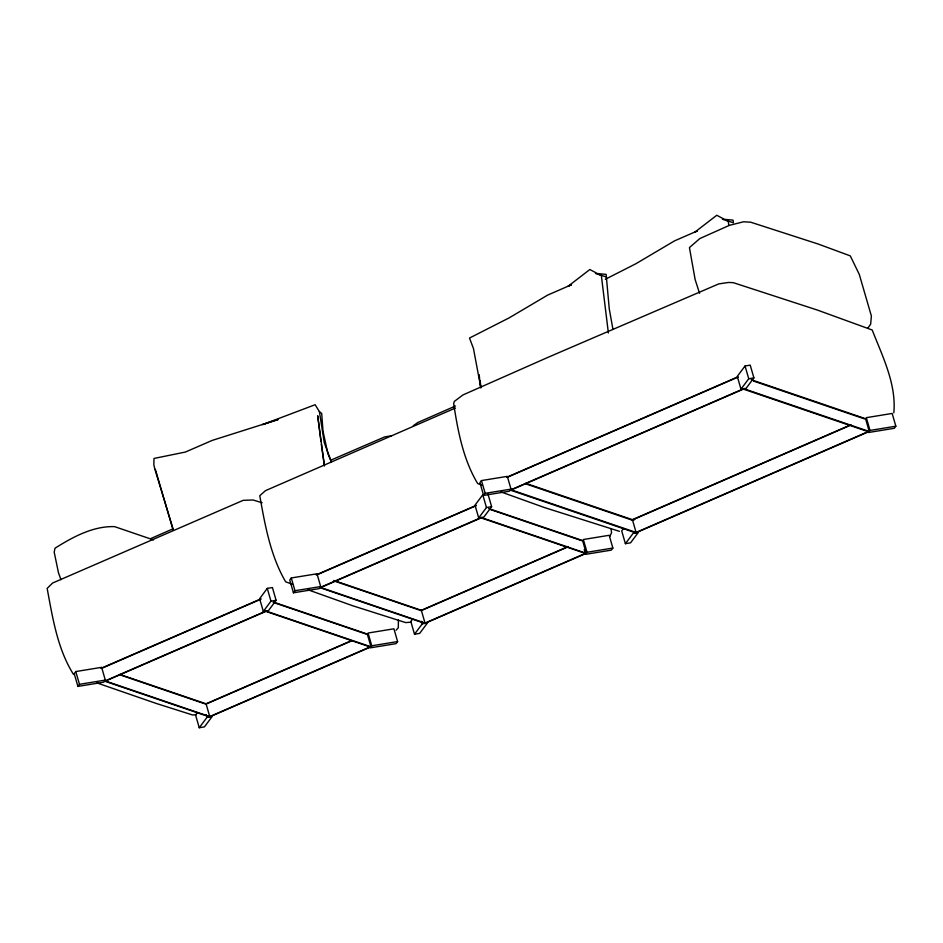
<?xml version="1.0" encoding="UTF-8"?>
<svg xmlns="http://www.w3.org/2000/svg" width="943" height="943" viewBox="0 0 943 943"><rect width="100%" height="100%" fill="white"/><g stroke="black" fill="none" stroke-linecap="round" stroke-linejoin="round"><path stroke-width="1.41" d="M398.417 619.869L398.311 627.755L396.095 630.207M893.823 412.857C896.51 384.025 882.448 356.265 872.216 330.015L817.31 310.035L733.359 282.688L728.585 282.452L718.743 283.902L548.732 357.02L462.978 394.928L454.326 401.412L453.689 403.745C457.885 431.104 463.225 459.477 477.653 483.535L481.732 484.997M609.779 536.591L611.559 532.701L611.076 528.752M867.831 328.164L870.66 324.192L871.379 315.999L859.321 274.507L850.303 255.895L818.241 244.048L750.699 222.206L743.591 221.782L729.375 225.353L699.895 238.52L689.427 247.573L695.121 279.493L699.541 293.308M267.27 588.385L259.631 598.711L263.321 611.477L268.46 610.64L276.099 600.314L272.421 587.548L267.27 588.385L270.959 601.151L263.321 611.477M291.293 577.953L289.76 580.016L293.438 592.782L319.158 588.621L320.679 586.558L317.001 573.792L291.293 577.953L294.97 590.719L293.438 592.782M75.782 671.557L74.226 673.644L77.915 686.41L103.754 682.178L105.31 680.103L101.632 667.338L75.782 671.557L79.471 684.323L77.915 686.41M197.276 712.66L195.555 714.971L199.244 727.737L204.407 726.888L212.175 716.503L207.012 717.352L199.244 727.737M481.472 480.576L479.916 482.651L483.606 495.417L509.444 491.197L511 489.122L507.31 476.356L481.472 480.576L485.162 493.342L483.606 495.417M371.766 645.79L370.21 647.865L396.048 643.645L397.604 641.57L393.915 628.804L368.076 633.024L371.766 645.79L397.604 641.57M486.458 507.546L482.781 494.78L475.001 505.153L478.69 517.919L486.458 507.546L491.633 506.697L487.944 493.932M491.633 506.697L483.853 517.082L478.69 517.919M412.551 619.15L410.818 621.461L414.507 634.226L419.67 633.378L427.45 623.005L422.275 623.842L414.507 634.226M587.029 552.28L585.473 554.354L611.312 550.134L612.867 548.06L609.19 535.294L583.34 539.514L587.029 552.28L612.867 548.06M623.441 528.599L621.708 530.909L625.398 543.675L630.561 542.826L638.34 532.453L633.166 533.29L625.398 543.675M745.053 365.99L737.285 376.375L740.962 389.141L746.137 388.292L753.905 377.907L750.227 365.141L745.053 365.99L748.742 378.756L740.962 389.141M870.012 430.432L868.456 432.507L894.294 428.287L895.85 426.212L892.161 413.447L866.322 417.666L870.012 430.432L895.85 426.212M413.317 425.694L417.902 422.488L455.445 406.02M605.359 279.258L635.983 263.686L674.54 240.866L696.853 231.153M571.517 284.751L567.992 286.342L589.835 269.521L597.426 273.553L606.137 274.401L609.261 308.868L612.974 329.508M697.278 231.035L694.932 232.084L716.774 215.263L724.365 219.306L733.076 220.155L733.383 222.76L726.947 220.697M150.444 538.712L173.382 528.681M571.234 284.833L547.612 295.124L509.043 317.932L469.496 338.054L473.457 348.497L480.777 387.502M506.58 477.335L737.343 377.094M507.676 477.146L738.369 376.941M100.925 668.375L260.975 598.852M316.2 574.865L476.239 505.354M101.844 668.281L260.822 599.218M317.107 574.77L476.097 505.707M119.902 674.434L206.057 703.808L351.562 640.592M333.787 580.452L421.332 610.298L568.181 546.504M351.161 641.075L205.904 704.162L120.268 674.964M566.425 547.565L421.179 610.651L335.543 581.466M525.687 483.287L632.411 519.676L850.963 424.739M526.111 483.983L632.081 520.112L849.348 425.729M209.747 716.574L370.069 646.922L265.855 611.394L105.522 681.046L209.747 716.574L206.057 703.808M585.344 553.423L481.13 517.896L320.797 587.536L425.01 623.064L585.344 553.423L584.236 549.592M370.988 646.827L209.594 716.928L104.614 681.141L266.009 611.04L370.988 646.827L367.298 634.061L273.364 602.035M586.251 553.317L424.869 623.417L319.889 587.63L481.272 517.53L586.251 553.317L582.574 540.551L488.639 508.536M636.101 532.441L868.138 431.646L743.402 389.117L511.365 489.912L636.101 532.441L632.411 519.676M869.234 431.47L635.771 532.878L510.269 490.101L743.732 388.681L869.234 431.47L865.544 418.704L751.206 379.723M330.793 460.172L384.72 436.904L391.545 435.772M455.445 408.036L265.454 490.666L259.785 495.712C264.948 524.98 270.511 555.946 285.67 581.831L292.507 584.271M278.102 419.541L262.578 424.598L315.127 404.724L319.382 411.572L321.693 413.47L323.001 431.187L327.869 453.642L331.311 461.681M277.996 419.564L212.246 440.393L185.347 452.062L153.992 458.451L153.862 464.923L154.805 468.93L173.406 530.084M748.742 378.756L753.905 377.907M485.162 493.342L511 489.122M632.069 520.112L634.651 519.687M79.471 684.323L105.31 680.103M294.97 590.719L320.679 586.558M270.959 601.151L276.099 600.314M411.195 622.168L405.679 622.592L352.694 605.748L307.548 589.634M196.439 714.747L192.572 714.971L156.361 703.49L96.999 682.944M619.433 531.333L544.359 507.523L500.792 491.857M262.119 502.772L253.101 500.002L243.235 500.32L52.584 583.033L47.15 588.42C52.596 617.63 57.464 649.09 73.566 674.504M722.397 219.248L728.267 221.122L728.798 225.436M595.457 273.494L601.328 275.368L608.376 332.95M600.007 274.943L606.443 277.018M753.575 381.078L864.46 418.881M489.947 509.385L581.654 540.657M273.281 602.424L366.391 634.156M153.52 539.938L114.61 526.642C93.074 525.899 72.599 537.133 54.989 548.225L54.199 552.197L58.478 572.778L60.953 579.686M331.311 461.775L324.286 442.715L319.382 411.572M173.182 530.214L155.324 469.272M421.332 610.298L425.01 623.064M421.545 621.296L422.275 623.842M206.269 714.794L207.012 717.352M479.504 377.601L479.044 374.748L480.694 387.773M479.963 380.465L481.107 387.62M321.351 444.377L324.439 465.995L317.697 415.769L320.938 441.489"/></g></svg>
